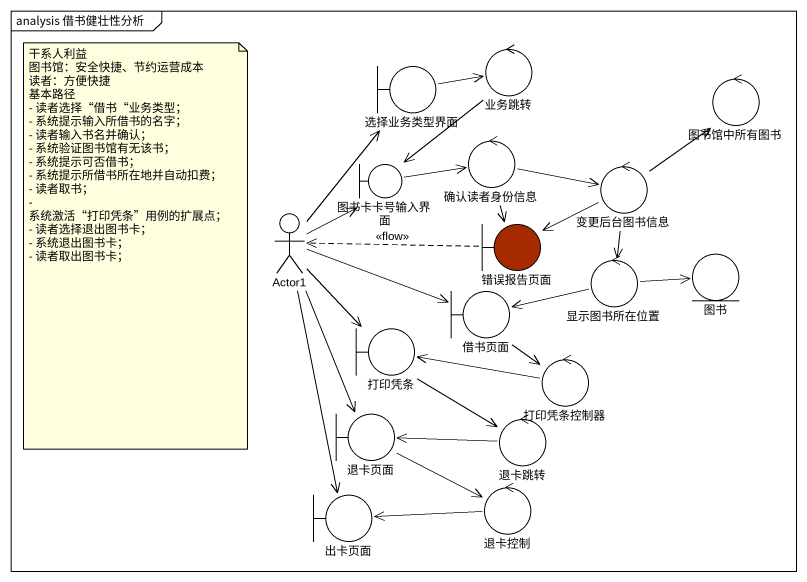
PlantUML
@startuml
mainframe analysis 借书健壮性分析
boundary 选择业务类型界面
control 业务跳转
control 图书馆中所有图书
boundary 图书卡卡号输入界面
control 确认读者身份信息
control 变更后台图书信息
actor Actor1
boundary 错误报告页面 #A52A00
control 显示图书所在位置
entity 图书
boundary 借书页面
boundary 打印凭条
control 打印凭条控制器
boundary 退卡页面
control 退卡跳转
boundary 出卡页面
control 退卡控制
选择业务类型界面 -right-> 业务跳转
业务跳转 --> 图书卡卡号输入界面
图书卡卡号输入界面 -right-> 确认读者身份信息
确认读者身份信息 -right-> 变更后台图书信息
确认读者身份信息 --> 错误报告页面
变更后台图书信息 -up-> 图书馆中所有图书
变更后台图书信息 -left-> 错误报告页面
变更后台图书信息 --> 显示图书所在位置
Actor1 -up-> 选择业务类型界面
Actor1 -up-> 图书卡卡号输入界面
Actor1 -right-> 借书页面
Actor1 --> 打印凭条
Actor1 --> 退卡页面
Actor1 --> 出卡页面
错误报告页面 .left.> Actor1 : <<flow>>
显示图书所在位置 -right-> 图书
显示图书所在位置 -left-> 借书页面
借书页面 --> 打印凭条控制器
打印凭条 --> 退卡跳转
打印凭条控制器 -left-> 打印凭条
退卡页面 -right-> 退卡控制
退卡跳转 -left-> 退卡页面
退卡控制 -left-> 出卡页面
note as N1
  干系人利益
  图书馆：安全快捷、节约运营成本
  读者：方便快捷
  基本路径
  - 读者选择“借书“业务类型；
  - 系统提示输入所借书的名字；
  - 读者输入书名并确认；
  - 系统验证图书馆有无该书；
  - 系统提示可否借书；
  - 系统提示所借书所在地并自动扣费；
  - 读者取书；
  - 系统激活“打印凭条”用例的扩展点；
  - 读者选择退出图书卡；
  - 系统退出图书卡；
  - 读者取出图书卡；
end note
@enduml
